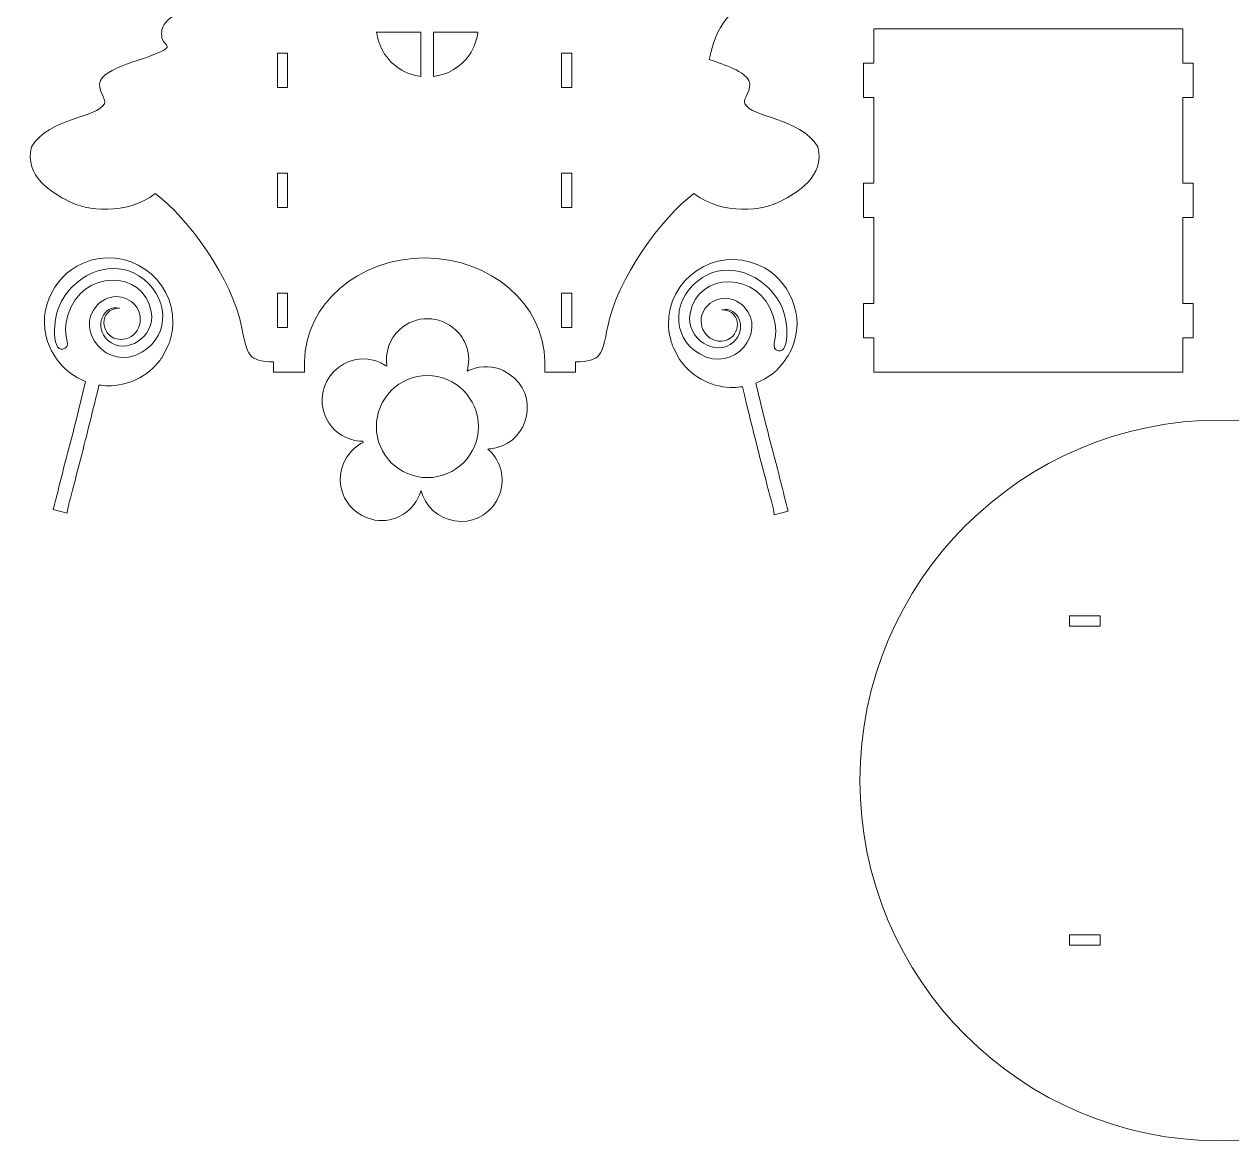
# Model space of a CAD drawing. Header units: millimetres. Extents: x -350 to 350, y -267 to 277.
# Drawn here: x -349.7 to 2.1, y -267.5 to 57.9 of the extents above; entities that cross this region are included whole.
import ezdxf

# ---------------------------------------------------------------- set-up
doc = ezdxf.new("R2010")
doc.units = ezdxf.units.MM
doc.header["$MEASUREMENT"] = 0
doc.layers.add('layer 1', color=7, linetype='Continuous')

msp = doc.modelspace()

# ---------------------------------------------------------------- linework, layer by layer
at = {"layer": 'layer 1', "color": 142, "lineweight": 20}
for points, knots in [([(-233.0485, 115.6502), (-232.4198, 116.2642), (-231.7443, 116.676), (-230.7925, 116.6691), (-230.7925, 116.6691), (-229.9882, 116.6631), (-230.1122, 114.197), (-230.2048, 112.5976), (-230.2048, 112.5976), (-229.6859, 112.1641), (-229.0838, 111.7589), (-228.3561, 111.4215), (-228.3561, 111.4215), (-223.8718, 109.3421), (-206.8989, 106.8596), (-207.5578, 98.9875), (-207.5578, 98.9875), (-207.6879, 97.4324), (-209.1332, 97.2075), (-207.9741, 96.0283), (-207.9741, 96.0283), (-205.0656, 93.0696), (-195.1504, 92.3776), (-191.6851, 89.1822), (-191.6851, 89.1822), (-189.1222, 86.8191), (-191.6287, 85.2489), (-189.8515, 81.978), (-189.8515, 81.978), (-187.1967, 77.092), (-172.2101, 77.3213), (-174.8583, 69.5634), (-174.8583, 69.5634), (-175.3341, 68.1695), (-176.8626, 67.5194), (-175.681, 66.5475), (-175.681, 66.5475), (-172.9144, 69.8044), (-171.2781, 76.667), (-170.115, 81.336), (-170.115, 81.336), (-172.4454, 82.8831), (-167.9415, 89.8783), (-166.726, 90.888), (-166.726, 90.888), (-166.2139, 91.3134), (-165.6472, 91.6776), (-165.0339, 91.9842), (-165.0339, 91.9842), (-164.2314, 92.4622), (-163.2334, 92.8241), (-161.9504, 93.0795), (-161.9504, 93.0795), (-161.2127, 93.2264), (-160.3968, 93.2824), (-159.5252, 93.2633), (-159.5252, 93.2633), (-145.4878, 93.8666), (-123.4355, 79.5406), (-136.6422, 69.544), (-136.6422, 69.544), (-137.1457, 68.7344), (-137.6884, 67.8832), (-138.2572, 66.9799), (-138.2572, 66.9799), (-141.41, 61.9714), (-147.4013, 60.8516), (-150.1712, 47.5953), (-150.1712, 47.5953), (-145.3068, 45.9644), (-139.8568, 44.1338), (-138.6133, 41.4625), (-138.6133, 41.4625), (-137.4042, 38.8651), (-140.5077, 36.2201), (-139.7389, 34.6745), (-139.7389, 34.6745), (-137.6938, 30.5632), (-124.0249, 30.9114), (-118.4768, 22.1353), (-118.4768, 22.1353), (-116.3718, 13.4621), (-124.5377, 8.8069), (-129.3071, 6.2757), (-129.3071, 6.2757), (-134.2785, 3.6373), (-146.1922, 2.035), (-154.5862, 8.5454), (-154.5862, 8.5454), (-164.0491, 1.6762), (-177.031, -16.5843), (-179.7197, -30.1753), (-179.7197, -30.1753), (-181.416, -38.7513), (-181.5827, -40.3092), (-189.0506, -40.5086), (-189.0506, -40.5086), (-189.0506, -40.5086), (-189.0506, -43.4736), (-189.0506, -43.4736), (-189.0506, -43.4736), (-189.0506, -43.4736), (-198.0506, -43.4736), (-198.0506, -43.4736), (-198.0506, -43.4736), (-198.0506, -43.4736), (-198.0506, -40.4736), (-198.0506, -40.4736), (-198.0506, -40.4736), (-198.1404, -23.7565), (-213.7741, -10.2282), (-233.0485, -10.2282), (-233.0485, -10.2282), (-252.3229, -10.2282), (-267.9566, -23.7565), (-268.0464, -40.4736), (-268.0464, -40.4736), (-268.0464, -40.4736), (-268.0464, -43.4736), (-268.0464, -43.4736), (-268.0464, -43.4736), (-268.0464, -43.4736), (-277.0464, -43.4736), (-277.0464, -43.4736), (-277.0464, -43.4736), (-277.0464, -43.4736), (-277.0464, -40.5086), (-277.0464, -40.5086), (-277.0464, -40.5086), (-284.5143, -40.3092), (-284.681, -38.7513), (-286.3773, -30.1753), (-286.3773, -30.1753), (-289.066, -16.5843), (-302.0479, 1.6762), (-311.5108, 8.5454), (-311.5108, 8.5454), (-319.9048, 2.035), (-331.8185, 3.6373), (-336.7899, 6.2757), (-336.7899, 6.2757), (-341.5593, 8.8069), (-349.7252, 13.4621), (-347.6202, 22.1353), (-347.6202, 22.1353), (-342.0721, 30.9114), (-328.4032, 30.5632), (-326.3581, 34.6745), (-326.3581, 34.6745), (-325.5893, 36.2201), (-328.6928, 38.8651), (-327.4837, 41.4625), (-327.4837, 41.4625), (-325.4028, 45.9327), (-311.5423, 48.0487), (-308.3586, 50.8142), (-308.3586, 50.8142), (-307.2641, 51.765), (-309.4392, 52.4483), (-309.588, 53.8868), (-309.588, 53.8868), (-309.794, 55.8763), (-309.6778, 56.7453), (-308.5579, 58.3019), (-308.5579, 58.3019), (-305.5845, 62.4348), (-293.8126, 63.7539), (-290.416, 66.5475), (-290.416, 66.5475), (-289.2344, 67.5194), (-290.7629, 68.1695), (-291.2387, 69.5634), (-291.2387, 69.5634), (-293.8869, 77.3213), (-278.9003, 77.092), (-276.2455, 81.978), (-276.2455, 81.978), (-274.4683, 85.2489), (-276.9748, 86.8191), (-274.4119, 89.1822), (-274.4119, 89.1822), (-270.9466, 92.3776), (-261.0314, 93.0696), (-258.1229, 96.0283), (-258.1229, 96.0283), (-256.9638, 97.2075), (-258.4091, 97.4324), (-258.5392, 98.9875), (-258.5392, 98.9875), (-259.1981, 106.8596), (-242.2252, 109.3421), (-237.7409, 111.4215), (-237.7409, 111.4215), (-237.0132, 111.7589), (-236.4111, 112.1641), (-235.8922, 112.5976), (-235.8922, 112.5976), (-235.9848, 114.197), (-236.1088, 116.6631), (-235.3045, 116.6691), (-235.3045, 116.6691), (-234.3527, 116.676), (-233.6772, 116.2642), (-233.0485, 115.6502)], [0, 0, 0, 0, 0.01923077, 0.01923077, 0.01923077, 0.01923077, 0.03846154, 0.03846154, 0.03846154, 0.03846154, 0.05769231, 0.05769231, 0.05769231, 0.05769231, 0.07692308, 0.07692308, 0.07692308, 0.07692308, 0.09615385, 0.09615385, 0.09615385, 0.09615385, 0.11538462, 0.11538462, 0.11538462, 0.11538462, 0.13461538, 0.13461538, 0.13461538, 0.13461538, 0.15384615, 0.15384615, 0.15384615, 0.15384615, 0.17307692, 0.17307692, 0.17307692, 0.17307692, 0.19230769, 0.19230769, 0.19230769, 0.19230769, 0.21153846, 0.21153846, 0.21153846, 0.21153846, 0.23076923, 0.23076923, 0.23076923, 0.23076923, 0.25, 0.25, 0.25, 0.25, 0.26923077, 0.26923077, 0.26923077, 0.26923077, 0.28846154, 0.28846154, 0.28846154, 0.28846154, 0.30769231, 0.30769231, 0.30769231, 0.30769231, 0.32692308, 0.32692308, 0.32692308, 0.32692308, 0.34615385, 0.34615385, 0.34615385, 0.34615385, 0.36538462, 0.36538462, 0.36538462, 0.36538462, 0.38461538, 0.38461538, 0.38461538, 0.38461538, 0.40384615, 0.40384615, 0.40384615, 0.40384615, 0.42307692, 0.42307692, 0.42307692, 0.42307692, 0.44230769, 0.44230769, 0.44230769, 0.44230769, 0.46153846, 0.46153846, 0.46153846, 0.46153846, 0.48076923, 0.48076923, 0.48076923, 0.48076923, 0.5, 0.5, 0.5, 0.5, 0.51923077, 0.51923077, 0.51923077, 0.51923077, 0.53846154, 0.53846154, 0.53846154, 0.53846154, 0.55769231, 0.55769231, 0.55769231, 0.55769231, 0.57692308, 0.57692308, 0.57692308, 0.57692308, 0.59615385, 0.59615385, 0.59615385, 0.59615385, 0.61538462, 0.61538462, 0.61538462, 0.61538462, 0.63461538, 0.63461538, 0.63461538, 0.63461538, 0.65384615, 0.65384615, 0.65384615, 0.65384615, 0.67307692, 0.67307692, 0.67307692, 0.67307692, 0.69230769, 0.69230769, 0.69230769, 0.69230769, 0.71153846, 0.71153846, 0.71153846, 0.71153846, 0.73076923, 0.73076923, 0.73076923, 0.73076923, 0.75, 0.75, 0.75, 0.75, 0.76923077, 0.76923077, 0.76923077, 0.76923077, 0.78846154, 0.78846154, 0.78846154, 0.78846154, 0.80769231, 0.80769231, 0.80769231, 0.80769231, 0.82692308, 0.82692308, 0.82692308, 0.82692308, 0.84615385, 0.84615385, 0.84615385, 0.84615385, 0.86538462, 0.86538462, 0.86538462, 0.86538462, 0.88461538, 0.88461538, 0.88461538, 0.88461538, 0.90384615, 0.90384615, 0.90384615, 0.90384615, 0.92307692, 0.92307692, 0.92307692, 0.92307692, 0.94230769, 0.94230769, 0.94230769, 0.94230769, 0.96153846, 0.96153846, 0.96153846, 0.96153846, 1, 1, 1, 1]), ([(-12.1735, -43.4736), (-12.1735, -43.4736), (-102.1735, -43.4736), (-102.1735, -43.4736), (-102.1735, -43.4736), (-102.1735, -43.4736), (-102.1735, -33.4736), (-102.1735, -33.4736), (-102.1735, -33.4736), (-102.1735, -33.4736), (-105.1735, -33.4736), (-105.1735, -33.4736), (-105.1735, -33.4736), (-105.1735, -33.4736), (-105.1735, -23.4736), (-105.1735, -23.4736), (-105.1735, -23.4736), (-105.1735, -23.4736), (-102.1735, -23.4736), (-102.1735, -23.4736), (-102.1735, -23.4736), (-102.1735, -23.4736), (-102.1735, 1.5264), (-102.1735, 1.5264), (-102.1735, 1.5264), (-102.1735, 1.5264), (-105.1735, 1.5264), (-105.1735, 1.5264), (-105.1735, 1.5264), (-105.1735, 1.5264), (-105.1735, 11.5264), (-105.1735, 11.5264), (-105.1735, 11.5264), (-105.1735, 11.5264), (-102.1735, 11.5264), (-102.1735, 11.5264), (-102.1735, 11.5264), (-102.1735, 11.5264), (-102.1735, 36.5264), (-102.1735, 36.5264), (-102.1735, 36.5264), (-102.1735, 36.5264), (-105.1735, 36.5264), (-105.1735, 36.5264), (-105.1735, 36.5264), (-105.1735, 36.5264), (-105.1735, 46.5264), (-105.1735, 46.5264), (-105.1735, 46.5264), (-105.1735, 46.5264), (-102.1735, 46.5264), (-102.1735, 46.5264), (-102.1735, 46.5264), (-102.1735, 46.5264), (-102.1735, 56.5264), (-102.1735, 56.5264), (-102.1735, 56.5264), (-102.1735, 56.5264), (-12.1735, 56.5264), (-12.1735, 56.5264), (-12.1735, 56.5264), (-12.1735, 56.5264), (-12.1735, 46.5264), (-12.1735, 46.5264), (-12.1735, 46.5264), (-12.1735, 46.5264), (-9.1735, 46.5264), (-9.1735, 46.5264), (-9.1735, 46.5264), (-9.1735, 46.5264), (-9.1735, 36.5264), (-9.1735, 36.5264), (-9.1735, 36.5264), (-9.1735, 36.5264), (-12.1735, 36.5264), (-12.1735, 36.5264), (-12.1735, 36.5264), (-12.1735, 36.5264), (-12.1735, 11.5264), (-12.1735, 11.5264), (-12.1735, 11.5264), (-12.1735, 11.5264), (-9.1735, 11.5264), (-9.1735, 11.5264), (-9.1735, 11.5264), (-9.1735, 11.5264), (-9.1735, 1.5264), (-9.1735, 1.5264), (-9.1735, 1.5264), (-9.1735, 1.5264), (-12.1735, 1.5264), (-12.1735, 1.5264), (-12.1735, 1.5264), (-12.1735, 1.5264), (-12.1735, -23.4736), (-12.1735, -23.4736), (-12.1735, -23.4736), (-12.1735, -23.4736), (-9.1735, -23.4736), (-9.1735, -23.4736), (-9.1735, -23.4736), (-9.1735, -23.4736), (-9.1735, -33.4736), (-9.1735, -33.4736), (-9.1735, -33.4736), (-9.1735, -33.4736), (-12.1735, -33.4736), (-12.1735, -33.4736), (-12.1735, -33.4736), (-12.1735, -33.4736), (-12.1735, -43.4736), (-12.1735, -43.4736)], [0, 0, 0, 0, 0.03448276, 0.03448276, 0.03448276, 0.03448276, 0.06896552, 0.06896552, 0.06896552, 0.06896552, 0.10344828, 0.10344828, 0.10344828, 0.10344828, 0.13793103, 0.13793103, 0.13793103, 0.13793103, 0.17241379, 0.17241379, 0.17241379, 0.17241379, 0.20689655, 0.20689655, 0.20689655, 0.20689655, 0.24137931, 0.24137931, 0.24137931, 0.24137931, 0.27586207, 0.27586207, 0.27586207, 0.27586207, 0.31034483, 0.31034483, 0.31034483, 0.31034483, 0.34482759, 0.34482759, 0.34482759, 0.34482759, 0.37931034, 0.37931034, 0.37931034, 0.37931034, 0.4137931, 0.4137931, 0.4137931, 0.4137931, 0.44827586, 0.44827586, 0.44827586, 0.44827586, 0.48275862, 0.48275862, 0.48275862, 0.48275862, 0.51724138, 0.51724138, 0.51724138, 0.51724138, 0.55172414, 0.55172414, 0.55172414, 0.55172414, 0.5862069, 0.5862069, 0.5862069, 0.5862069, 0.62068966, 0.62068966, 0.62068966, 0.62068966, 0.65517241, 0.65517241, 0.65517241, 0.65517241, 0.68965517, 0.68965517, 0.68965517, 0.68965517, 0.72413793, 0.72413793, 0.72413793, 0.72413793, 0.75862069, 0.75862069, 0.75862069, 0.75862069, 0.79310345, 0.79310345, 0.79310345, 0.79310345, 0.82758621, 0.82758621, 0.82758621, 0.82758621, 0.86206897, 0.86206897, 0.86206897, 0.86206897, 0.89655172, 0.89655172, 0.89655172, 0.89655172, 0.93103448, 0.93103448, 0.93103448, 0.93103448, 1, 1, 1, 1]), ([(-246.1422, 52.0198), (-246.5972, 53.2085), (-246.8912, 54.3867), (-247.0453, 55.5419), (-247.0453, 55.5419), (-247.0453, 55.5419), (-234.1694, 55.5419), (-234.1694, 55.5419), (-234.1694, 55.5419), (-234.1694, 55.5419), (-234.1694, 42.6625), (-234.1694, 42.6625), (-234.1694, 42.6625), (-239.2839, 43.3161), (-244.051, 46.5568), (-246.1422, 52.0198)], [0, 0, 0, 0, 0.2, 0.2, 0.2, 0.2, 0.4, 0.4, 0.4, 0.4, 0.6, 0.6, 0.6, 0.6, 1, 1, 1, 1]), ([(-217.5565, 55.5419), (-217.8424, 53.1834), (-218.6638, 50.8974), (-220.0183, 48.9566), (-220.0183, 48.9566), (-222.6659, 45.1633), (-226.4949, 43.1162), (-230.4493, 42.646), (-230.4493, 42.646), (-230.4493, 42.646), (-230.4493, 55.5419), (-230.4493, 55.5419), (-230.4493, 55.5419), (-230.4493, 55.5419), (-217.5565, 55.5419), (-217.5565, 55.5419)], [0, 0, 0, 0, 0.2, 0.2, 0.2, 0.2, 0.4, 0.4, 0.4, 0.4, 0.6, 0.6, 0.6, 0.6, 1, 1, 1, 1]), ([(-272.9572, 49.4662), (-272.9572, 49.4662), (-275.9572, 49.4662), (-275.9572, 49.4662), (-275.9572, 49.4662), (-275.9572, 49.4662), (-275.9572, 39.4662), (-275.9572, 39.4662), (-275.9572, 39.4662), (-275.9572, 39.4662), (-272.9572, 39.4662), (-272.9572, 39.4662), (-272.9572, 39.4662), (-272.9572, 39.4662), (-272.9572, 49.4662), (-272.9572, 49.4662)], [0, 0, 0, 0, 0.2, 0.2, 0.2, 0.2, 0.4, 0.4, 0.4, 0.4, 0.6, 0.6, 0.6, 0.6, 1, 1, 1, 1]), ([(-193.1398, 49.4662), (-193.1398, 49.4662), (-190.1398, 49.4662), (-190.1398, 49.4662), (-190.1398, 49.4662), (-190.1398, 49.4662), (-190.1398, 39.4662), (-190.1398, 39.4662), (-190.1398, 39.4662), (-190.1398, 39.4662), (-193.1398, 39.4662), (-193.1398, 39.4662), (-193.1398, 39.4662), (-193.1398, 39.4662), (-193.1398, 49.4662), (-193.1398, 49.4662)], [0, 0, 0, 0, 0.2, 0.2, 0.2, 0.2, 0.4, 0.4, 0.4, 0.4, 0.6, 0.6, 0.6, 0.6, 1, 1, 1, 1]), ([(-272.9572, 14.4662), (-272.9572, 14.4662), (-275.9572, 14.4662), (-275.9572, 14.4662), (-275.9572, 14.4662), (-275.9572, 14.4662), (-275.9572, 4.4662), (-275.9572, 4.4662), (-275.9572, 4.4662), (-275.9572, 4.4662), (-272.9572, 4.4662), (-272.9572, 4.4662), (-272.9572, 4.4662), (-272.9572, 4.4662), (-272.9572, 14.4662), (-272.9572, 14.4662)], [0, 0, 0, 0, 0.2, 0.2, 0.2, 0.2, 0.4, 0.4, 0.4, 0.4, 0.6, 0.6, 0.6, 0.6, 1, 1, 1, 1]), ([(-193.1398, 14.4662), (-193.1398, 14.4662), (-190.1398, 14.4662), (-190.1398, 14.4662), (-190.1398, 14.4662), (-190.1398, 14.4662), (-190.1398, 4.4662), (-190.1398, 4.4662), (-190.1398, 4.4662), (-190.1398, 4.4662), (-193.1398, 4.4662), (-193.1398, 4.4662), (-193.1398, 4.4662), (-193.1398, 4.4662), (-193.1398, 14.4662), (-193.1398, 14.4662)], [0, 0, 0, 0, 0.2, 0.2, 0.2, 0.2, 0.4, 0.4, 0.4, 0.4, 0.6, 0.6, 0.6, 0.6, 1, 1, 1, 1]), ([(-272.9572, -20.5338), (-272.9572, -20.5338), (-275.9572, -20.5338), (-275.9572, -20.5338), (-275.9572, -20.5338), (-275.9572, -20.5338), (-275.9572, -30.5338), (-275.9572, -30.5338), (-275.9572, -30.5338), (-275.9572, -30.5338), (-272.9572, -30.5338), (-272.9572, -30.5338), (-272.9572, -30.5338), (-272.9572, -30.5338), (-272.9572, -20.5338), (-272.9572, -20.5338)], [0, 0, 0, 0, 0.2, 0.2, 0.2, 0.2, 0.4, 0.4, 0.4, 0.4, 0.6, 0.6, 0.6, 0.6, 1, 1, 1, 1]), ([(-193.1398, -20.5338), (-193.1398, -20.5338), (-190.1398, -20.5338), (-190.1398, -20.5338), (-190.1398, -20.5338), (-190.1398, -20.5338), (-190.1398, -30.5338), (-190.1398, -30.5338), (-190.1398, -30.5338), (-190.1398, -30.5338), (-193.1398, -30.5338), (-193.1398, -30.5338), (-193.1398, -30.5338), (-193.1398, -30.5338), (-193.1398, -20.5338), (-193.1398, -20.5338)], [0, 0, 0, 0, 0.2, 0.2, 0.2, 0.2, 0.4, 0.4, 0.4, 0.4, 0.6, 0.6, 0.6, 0.6, 1, 1, 1, 1]), ([(-1.2133, -267.4723), (56.7766, -267.4723), (103.7867, -220.4622), (103.7867, -162.4723), (103.7867, -162.4723), (103.7867, -104.4824), (56.7766, -57.4723), (-1.2133, -57.4723), (-1.2133, -57.4723), (-59.2032, -57.4723), (-106.2133, -104.4824), (-106.2133, -162.4723), (-106.2133, -162.4723), (-106.2133, -220.4622), (-59.2032, -267.4723), (-1.2133, -267.4723)], [0, 0, 0, 0, 0.2, 0.2, 0.2, 0.2, 0.4, 0.4, 0.4, 0.4, 0.6, 0.6, 0.6, 0.6, 1, 1, 1, 1]), ([(-36.2112, -114.4723), (-36.2112, -114.4723), (-45.2112, -114.4723), (-45.2112, -114.4723), (-45.2112, -114.4723), (-45.2112, -114.4723), (-45.2112, -117.4723), (-45.2112, -117.4723), (-45.2112, -117.4723), (-45.2112, -117.4723), (-36.2112, -117.4723), (-36.2112, -117.4723), (-36.2112, -117.4723), (-36.2112, -117.4723), (-36.2112, -114.4723), (-36.2112, -114.4723)], [0, 0, 0, 0, 0.2, 0.2, 0.2, 0.2, 0.4, 0.4, 0.4, 0.4, 0.6, 0.6, 0.6, 0.6, 1, 1, 1, 1]), ([(-36.2112, -207.4723), (-36.2112, -207.4723), (-45.2112, -207.4723), (-45.2112, -207.4723), (-45.2112, -207.4723), (-45.2112, -207.4723), (-45.2112, -210.4723), (-45.2112, -210.4723), (-45.2112, -210.4723), (-45.2112, -210.4723), (-36.2112, -210.4723), (-36.2112, -210.4723), (-36.2112, -210.4723), (-36.2112, -210.4723), (-36.2112, -207.4723), (-36.2112, -207.4723)], [0, 0, 0, 0, 0.2, 0.2, 0.2, 0.2, 0.4, 0.4, 0.4, 0.4, 0.6, 0.6, 0.6, 0.6, 1, 1, 1, 1])]:
    msp.add_open_spline(points, degree=3, knots=knots, dxfattribs=at)
at = {"layer": 'layer 1', "color": 2, "lineweight": 9}
for points, knots in [([(-337.2119, -84.5501), (-336.9369, -82.0862), (-335.6749, -78.3576), (-335.068, -75.7772), (-335.068, -75.7772), (-334.3839, -72.8694), (-333.5689, -70.004), (-332.8517, -67.1817), (-332.8517, -67.1817), (-331.9846, -63.7694), (-329.3169, -53.1592), (-327.9251, -47.2489), (-327.9251, -47.2489), (-327.1065, -47.3725), (-326.2689, -47.4464), (-325.4147, -47.4669), (-325.4147, -47.4669), (-319.509, -47.6097), (-313.6762, -44.7226), (-310.1415, -40.0132), (-310.1415, -40.0132), (-309.9043, -39.6969), (-309.8573, -39.623), (-309.6415, -39.3234), (-309.6415, -39.3234), (-309.6415, -39.3234), (-307.7457, -35.7744), (-307.7457, -35.7744), (-307.7457, -35.7744), (-307.5457, -35.2209), (-307.3704, -34.7892), (-307.1966, -34.1552), (-307.1966, -34.1552), (-307.183, -34.1053), (-307.1651, -34.0377), (-307.1525, -33.9875), (-307.1525, -33.9875), (-307.1525, -33.9875), (-307.0779, -33.6531), (-307.0779, -33.6531), (-307.0779, -33.6531), (-306.6609, -31.7605), (-306.4653, -31.4932), (-306.4046, -29.1763), (-306.4046, -29.1763), (-306.0617, -16.1338), (-319.6669, -6.0995), (-332.7494, -11.8091), (-332.7494, -11.8091), (-341.5465, -15.6485), (-346.6535, -26.7804), (-342.1863, -36.3846), (-342.1863, -36.3846), (-340.0145, -41.0539), (-336.3766, -44.482), (-331.8769, -46.21), (-331.8769, -46.21), (-331.8769, -46.21), (-334.5987, -57.4566), (-334.5987, -57.4566), (-334.5987, -57.4566), (-335.2627, -60.4132), (-336.014, -63.1116), (-336.8071, -66.0624), (-336.8071, -66.0624), (-338.3697, -71.8749), (-339.6982, -77.6681), (-341.2706, -83.4949), (-341.2706, -83.4949), (-341.2706, -83.4949), (-337.2119, -84.5501), (-337.2119, -84.5501)], [0, 0, 0, 0, 0.05263158, 0.05263158, 0.05263158, 0.05263158, 0.10526316, 0.10526316, 0.10526316, 0.10526316, 0.15789474, 0.15789474, 0.15789474, 0.15789474, 0.21052632, 0.21052632, 0.21052632, 0.21052632, 0.26315789, 0.26315789, 0.26315789, 0.26315789, 0.31578947, 0.31578947, 0.31578947, 0.31578947, 0.36842105, 0.36842105, 0.36842105, 0.36842105, 0.42105263, 0.42105263, 0.42105263, 0.42105263, 0.47368421, 0.47368421, 0.47368421, 0.47368421, 0.52631579, 0.52631579, 0.52631579, 0.52631579, 0.57894737, 0.57894737, 0.57894737, 0.57894737, 0.63157895, 0.63157895, 0.63157895, 0.63157895, 0.68421053, 0.68421053, 0.68421053, 0.68421053, 0.73684211, 0.73684211, 0.73684211, 0.73684211, 0.78947368, 0.78947368, 0.78947368, 0.78947368, 0.84210526, 0.84210526, 0.84210526, 0.84210526, 0.89473684, 0.89473684, 0.89473684, 0.89473684, 1, 1, 1, 1]), ([(-131.176, -85.045), (-131.451, -82.5811), (-132.713, -78.8525), (-133.3199, -76.2721), (-133.3199, -76.2721), (-134.004, -73.3643), (-134.819, -70.4989), (-135.5362, -67.6766), (-135.5362, -67.6766), (-136.4033, -64.2643), (-139.071, -53.6541), (-140.4628, -47.7438), (-140.4628, -47.7438), (-141.2814, -47.8674), (-142.119, -47.9413), (-142.9732, -47.9618), (-142.9732, -47.9618), (-148.8789, -48.1046), (-154.7117, -45.2175), (-158.2464, -40.5081), (-158.2464, -40.5081), (-158.4836, -40.1918), (-158.5306, -40.1179), (-158.7464, -39.8183), (-158.7464, -39.8183), (-158.7464, -39.8183), (-160.6422, -36.2693), (-160.6422, -36.2693), (-160.6422, -36.2693), (-160.8422, -35.7158), (-161.0175, -35.2841), (-161.1913, -34.6501), (-161.1913, -34.6501), (-161.2049, -34.6002), (-161.2228, -34.5326), (-161.2354, -34.4824), (-161.2354, -34.4824), (-161.2354, -34.4824), (-161.31, -34.148), (-161.31, -34.148), (-161.31, -34.148), (-161.727, -32.2554), (-161.9226, -31.9881), (-161.9833, -29.6712), (-161.9833, -29.6712), (-162.3262, -16.6287), (-148.721, -6.5944), (-135.6385, -12.304), (-135.6385, -12.304), (-126.8414, -16.1434), (-121.7344, -27.2753), (-126.2016, -36.8795), (-126.2016, -36.8795), (-128.3734, -41.5488), (-132.0113, -44.9769), (-136.511, -46.7049), (-136.511, -46.7049), (-136.511, -46.7049), (-133.7892, -57.9515), (-133.7892, -57.9515), (-133.7892, -57.9515), (-133.1252, -60.9081), (-132.3739, -63.6065), (-131.5808, -66.5573), (-131.5808, -66.5573), (-130.0182, -72.3698), (-128.6897, -78.163), (-127.1173, -83.9898), (-127.1173, -83.9898), (-127.1173, -83.9898), (-131.176, -85.045), (-131.176, -85.045)], [0, 0, 0, 0, 0.05263158, 0.05263158, 0.05263158, 0.05263158, 0.10526316, 0.10526316, 0.10526316, 0.10526316, 0.15789474, 0.15789474, 0.15789474, 0.15789474, 0.21052632, 0.21052632, 0.21052632, 0.21052632, 0.26315789, 0.26315789, 0.26315789, 0.26315789, 0.31578947, 0.31578947, 0.31578947, 0.31578947, 0.36842105, 0.36842105, 0.36842105, 0.36842105, 0.42105263, 0.42105263, 0.42105263, 0.42105263, 0.47368421, 0.47368421, 0.47368421, 0.47368421, 0.52631579, 0.52631579, 0.52631579, 0.52631579, 0.57894737, 0.57894737, 0.57894737, 0.57894737, 0.63157895, 0.63157895, 0.63157895, 0.63157895, 0.68421053, 0.68421053, 0.68421053, 0.68421053, 0.73684211, 0.73684211, 0.73684211, 0.73684211, 0.78947368, 0.78947368, 0.78947368, 0.78947368, 0.84210526, 0.84210526, 0.84210526, 0.84210526, 0.89473684, 0.89473684, 0.89473684, 0.89473684, 1, 1, 1, 1]), ([(-321.8997, -24.8568), (-326.6187, -23.7213), (-329.6564, -30.3347), (-325.3092, -34.2424), (-325.3092, -34.2424), (-320.1778, -38.8548), (-311.337, -33.2468), (-312.6772, -25.891), (-312.6772, -25.891), (-314.9273, -13.5414), (-332.8419, -13.3193), (-336.979, -26.8605), (-336.979, -26.8605), (-338.8865, -33.1039), (-335.8921, -35.3137), (-337.796, -36.5137), (-337.796, -36.5137), (-341.5701, -38.8923), (-341.8447, -28.122), (-338.8464, -22.8298), (-338.8464, -22.8298), (-333.9891, -14.2558), (-323.6588, -10.6264), (-316.2955, -15.4247), (-316.2955, -15.4247), (-307.6366, -21.0673), (-306.7267, -32.5651), (-315.4862, -37.7077), (-315.4862, -37.7077), (-325.5313, -43.6051), (-335.2622, -31.1253), (-328.4425, -24.0084), (-328.4425, -24.0084), (-324.7144, -20.1182), (-319.3375, -21.0137), (-316.9148, -24.6878), (-316.9148, -24.6878), (-314.0085, -29.0956), (-317.6757, -34.941), (-322.7079, -33.8326), (-322.7079, -33.8326), (-327.5942, -32.7563), (-328.186, -25.0064), (-321.8997, -24.8568)], [0, 0, 0, 0, 0.08333333, 0.08333333, 0.08333333, 0.08333333, 0.16666667, 0.16666667, 0.16666667, 0.16666667, 0.25, 0.25, 0.25, 0.25, 0.33333333, 0.33333333, 0.33333333, 0.33333333, 0.41666667, 0.41666667, 0.41666667, 0.41666667, 0.5, 0.5, 0.5, 0.5, 0.58333333, 0.58333333, 0.58333333, 0.58333333, 0.66666667, 0.66666667, 0.66666667, 0.66666667, 0.75, 0.75, 0.75, 0.75, 0.83333333, 0.83333333, 0.83333333, 0.83333333, 1, 1, 1, 1]), ([(-146.4882, -25.3517), (-141.7692, -24.2162), (-138.7315, -30.8296), (-143.0787, -34.7373), (-143.0787, -34.7373), (-148.2101, -39.3497), (-157.0509, -33.7417), (-155.7107, -26.3859), (-155.7107, -26.3859), (-153.4606, -14.0363), (-135.546, -13.8142), (-131.4089, -27.3554), (-131.4089, -27.3554), (-129.5014, -33.5988), (-132.4958, -35.8086), (-130.5919, -37.0086), (-130.5919, -37.0086), (-126.8178, -39.3872), (-126.5432, -28.6169), (-129.5415, -23.3247), (-129.5415, -23.3247), (-134.3988, -14.7507), (-144.7291, -11.1213), (-152.0924, -15.9196), (-152.0924, -15.9196), (-160.7513, -21.5622), (-161.6612, -33.06), (-152.9017, -38.2026), (-152.9017, -38.2026), (-142.8566, -44.1), (-133.1257, -31.6202), (-139.9454, -24.5033), (-139.9454, -24.5033), (-143.6735, -20.6131), (-149.0504, -21.5086), (-151.4731, -25.1827), (-151.4731, -25.1827), (-154.3794, -29.5905), (-150.7122, -35.4359), (-145.68, -34.3275), (-145.68, -34.3275), (-140.7937, -33.2512), (-140.2019, -25.5013), (-146.4882, -25.3517)], [0, 0, 0, 0, 0.08333333, 0.08333333, 0.08333333, 0.08333333, 0.16666667, 0.16666667, 0.16666667, 0.16666667, 0.25, 0.25, 0.25, 0.25, 0.33333333, 0.33333333, 0.33333333, 0.33333333, 0.41666667, 0.41666667, 0.41666667, 0.41666667, 0.5, 0.5, 0.5, 0.5, 0.58333333, 0.58333333, 0.58333333, 0.58333333, 0.66666667, 0.66666667, 0.66666667, 0.66666667, 0.75, 0.75, 0.75, 0.75, 0.83333333, 0.83333333, 0.83333333, 0.83333333, 1, 1, 1, 1])]:
    msp.add_open_spline(points, degree=3, knots=knots, dxfattribs=at)
at = {"layer": 'layer 1', "color": 2, "lineweight": 20}
for points, knots in [([(-244.0587, -41.7927), (-245.3572, -41.1007), (-245.8092, -40.6384), (-247.5868, -40.1378), (-247.5868, -40.1378), (-258.413, -37.0895), (-267.0182, -49.0757), (-260.9205, -58.3056), (-260.9205, -58.3056), (-258.8691, -61.4104), (-255.625, -63.2305), (-251.9945, -63.5892), (-251.9945, -63.5892), (-250.9829, -63.689), (-251.1226, -63.5004), (-250.9365, -63.9863), (-250.9365, -63.9863), (-252.715, -64.6671), (-254.7706, -66.7642), (-255.7969, -68.3857), (-255.7969, -68.3857), (-259.8678, -74.8181), (-257.0577, -83.9934), (-248.5734, -86.3567), (-248.5734, -86.3567), (-242.9326, -87.928), (-236.8304, -84.813), (-234.5248, -79.2253), (-234.5248, -79.2253), (-234.5248, -79.2253), (-234.0727, -78.0236), (-234.0727, -78.0236), (-234.0727, -78.0236), (-233.8749, -78.5401), (-233.8514, -78.8045), (-233.648, -79.3359), (-233.648, -79.3359), (-229.8505, -89.257), (-215.2744, -89.9448), (-211.1041, -78.9537), (-211.1041, -78.9537), (-210.9909, -78.6555), (-210.8813, -78.2247), (-210.8089, -77.9065), (-210.8089, -77.9065), (-209.7724, -73.3606), (-211.1047, -69.012), (-214.6344, -65.9258), (-214.6344, -65.9258), (-213.8538, -65.6992), (-213.226, -66.0078), (-210.4994, -64.9641), (-210.4994, -64.9641), (-201.7975, -61.6333), (-199.781, -48.0487), (-210.1812, -43.0012), (-210.1812, -43.0012), (-212.8856, -41.6649), (-216.5003, -41.5679), (-219.4158, -42.6838), (-219.4158, -42.6838), (-219.9474, -42.8874), (-220.1601, -43.0463), (-220.6766, -43.244), (-220.6766, -43.244), (-220.1283, -40.8426), (-219.9222, -38.5213), (-220.8778, -36.0247), (-220.8778, -36.0247), (-221.6626, -33.9746), (-222.4573, -32.5882), (-223.9566, -31.2258), (-223.9566, -31.2258), (-228.7333, -26.8855), (-235.6066, -26.7613), (-240.4124, -31.1813), (-240.4124, -31.1813), (-243.3246, -33.8602), (-244.6102, -37.7786), (-244.0587, -41.7927)], [0, 0, 0, 0, 0.04761905, 0.04761905, 0.04761905, 0.04761905, 0.0952381, 0.0952381, 0.0952381, 0.0952381, 0.14285714, 0.14285714, 0.14285714, 0.14285714, 0.19047619, 0.19047619, 0.19047619, 0.19047619, 0.23809524, 0.23809524, 0.23809524, 0.23809524, 0.28571429, 0.28571429, 0.28571429, 0.28571429, 0.33333333, 0.33333333, 0.33333333, 0.33333333, 0.38095238, 0.38095238, 0.38095238, 0.38095238, 0.42857143, 0.42857143, 0.42857143, 0.42857143, 0.47619048, 0.47619048, 0.47619048, 0.47619048, 0.52380952, 0.52380952, 0.52380952, 0.52380952, 0.57142857, 0.57142857, 0.57142857, 0.57142857, 0.61904762, 0.61904762, 0.61904762, 0.61904762, 0.66666667, 0.66666667, 0.66666667, 0.66666667, 0.71428571, 0.71428571, 0.71428571, 0.71428571, 0.76190476, 0.76190476, 0.76190476, 0.76190476, 0.80952381, 0.80952381, 0.80952381, 0.80952381, 0.85714286, 0.85714286, 0.85714286, 0.85714286, 0.9047619, 0.9047619, 0.9047619, 0.9047619, 1, 1, 1, 1]), ([(-232.2508, -44.511), (-224.0435, -44.511), (-217.3901, -51.1644), (-217.3901, -59.3717), (-217.3901, -59.3717), (-217.3901, -67.5791), (-224.0435, -74.2325), (-232.2508, -74.2325), (-232.2508, -74.2325), (-240.4582, -74.2325), (-247.1116, -67.5791), (-247.1116, -59.3717), (-247.1116, -59.3717), (-247.1116, -51.1644), (-240.4582, -44.511), (-232.2508, -44.511)], [0, 0, 0, 0, 0.2, 0.2, 0.2, 0.2, 0.4, 0.4, 0.4, 0.4, 0.6, 0.6, 0.6, 0.6, 1, 1, 1, 1])]:
    msp.add_open_spline(points, degree=3, knots=knots, dxfattribs=at)

doc.saveas('drawing.dxf')
